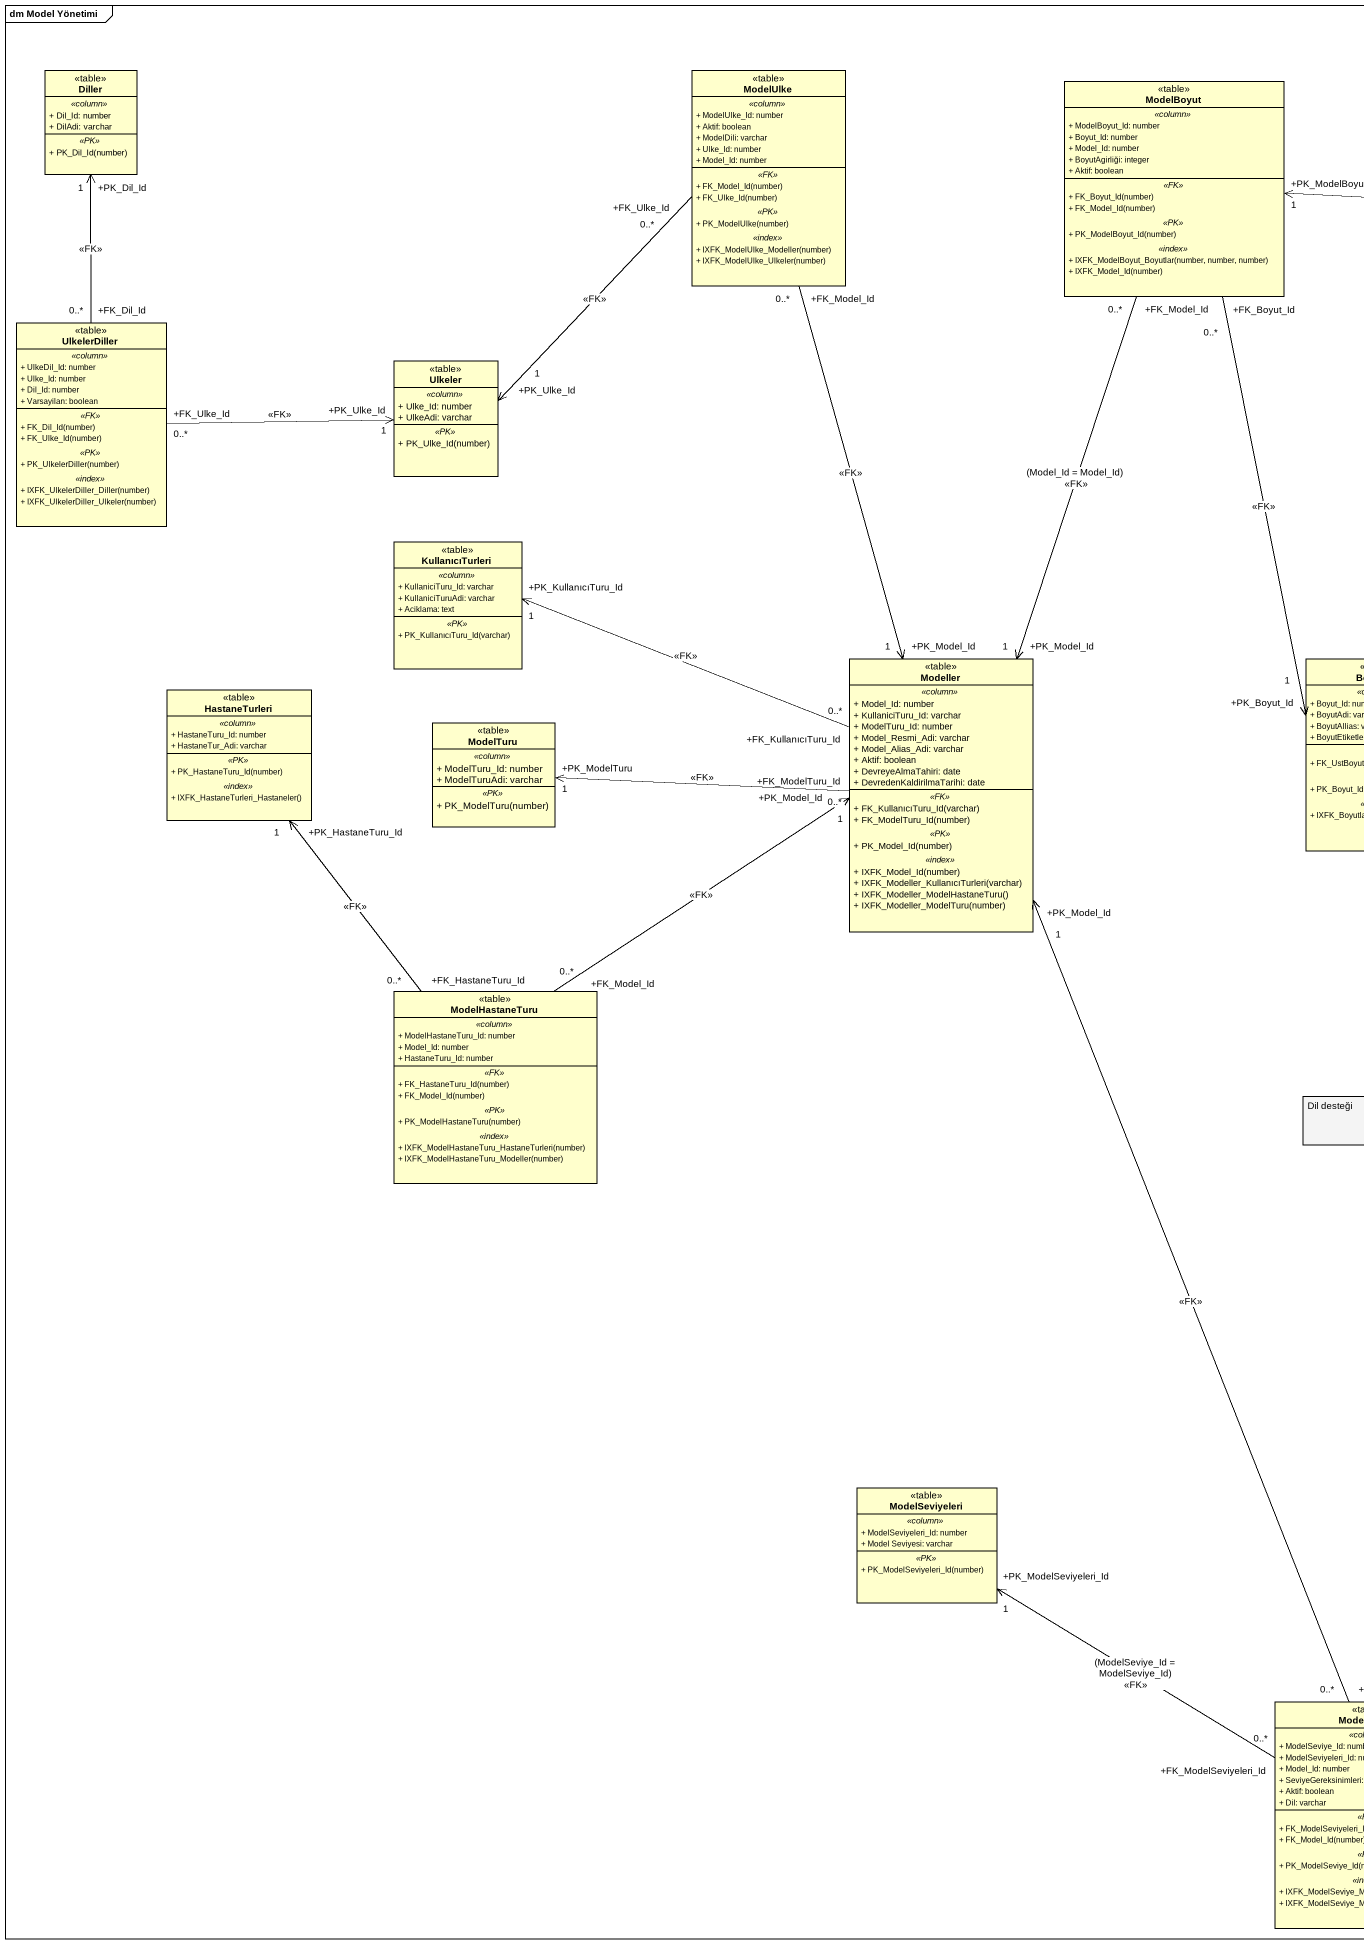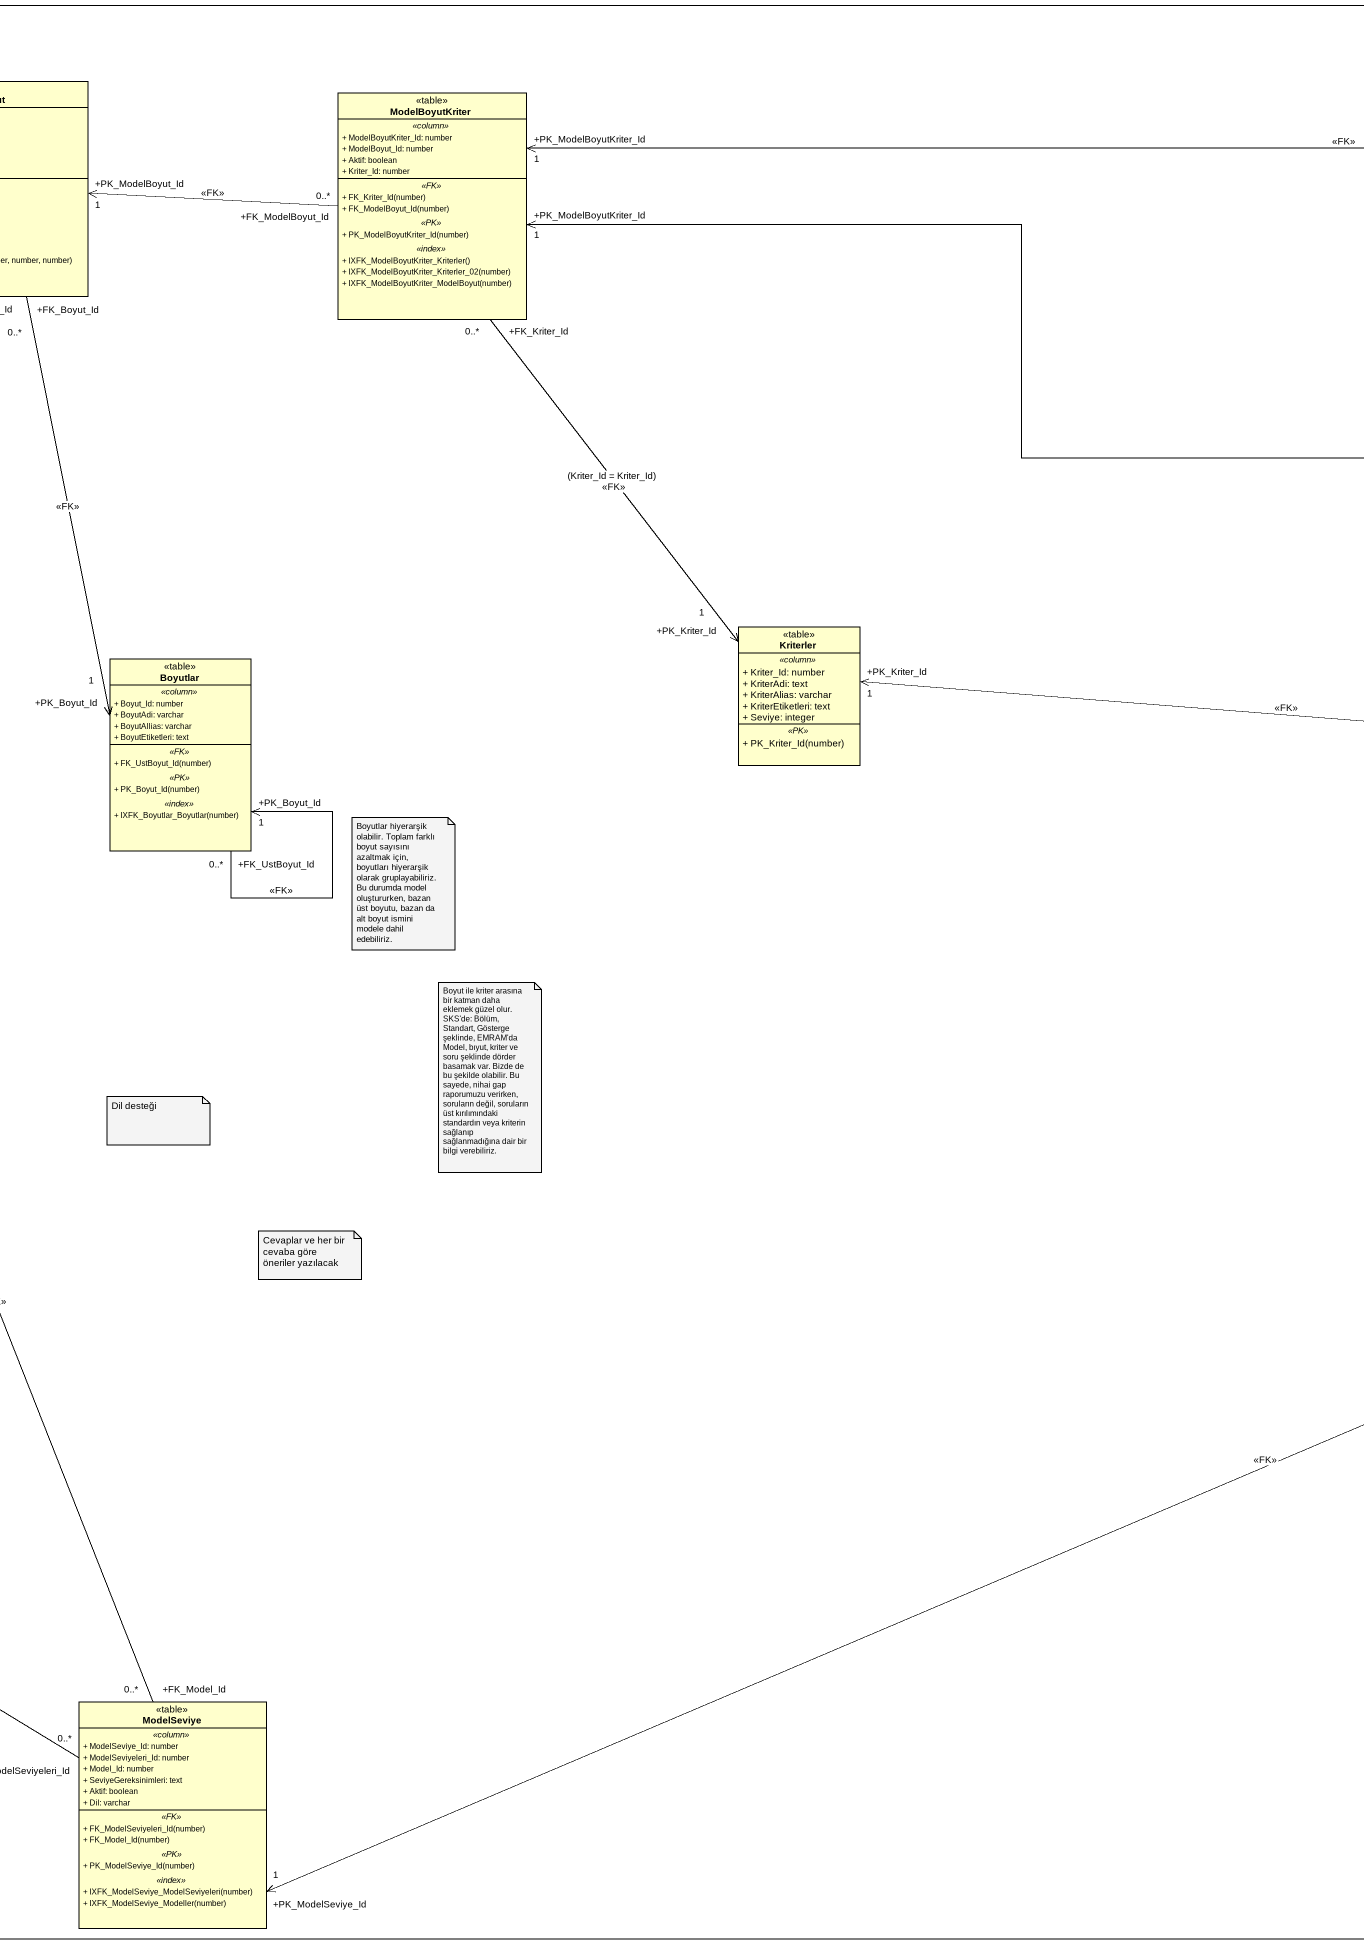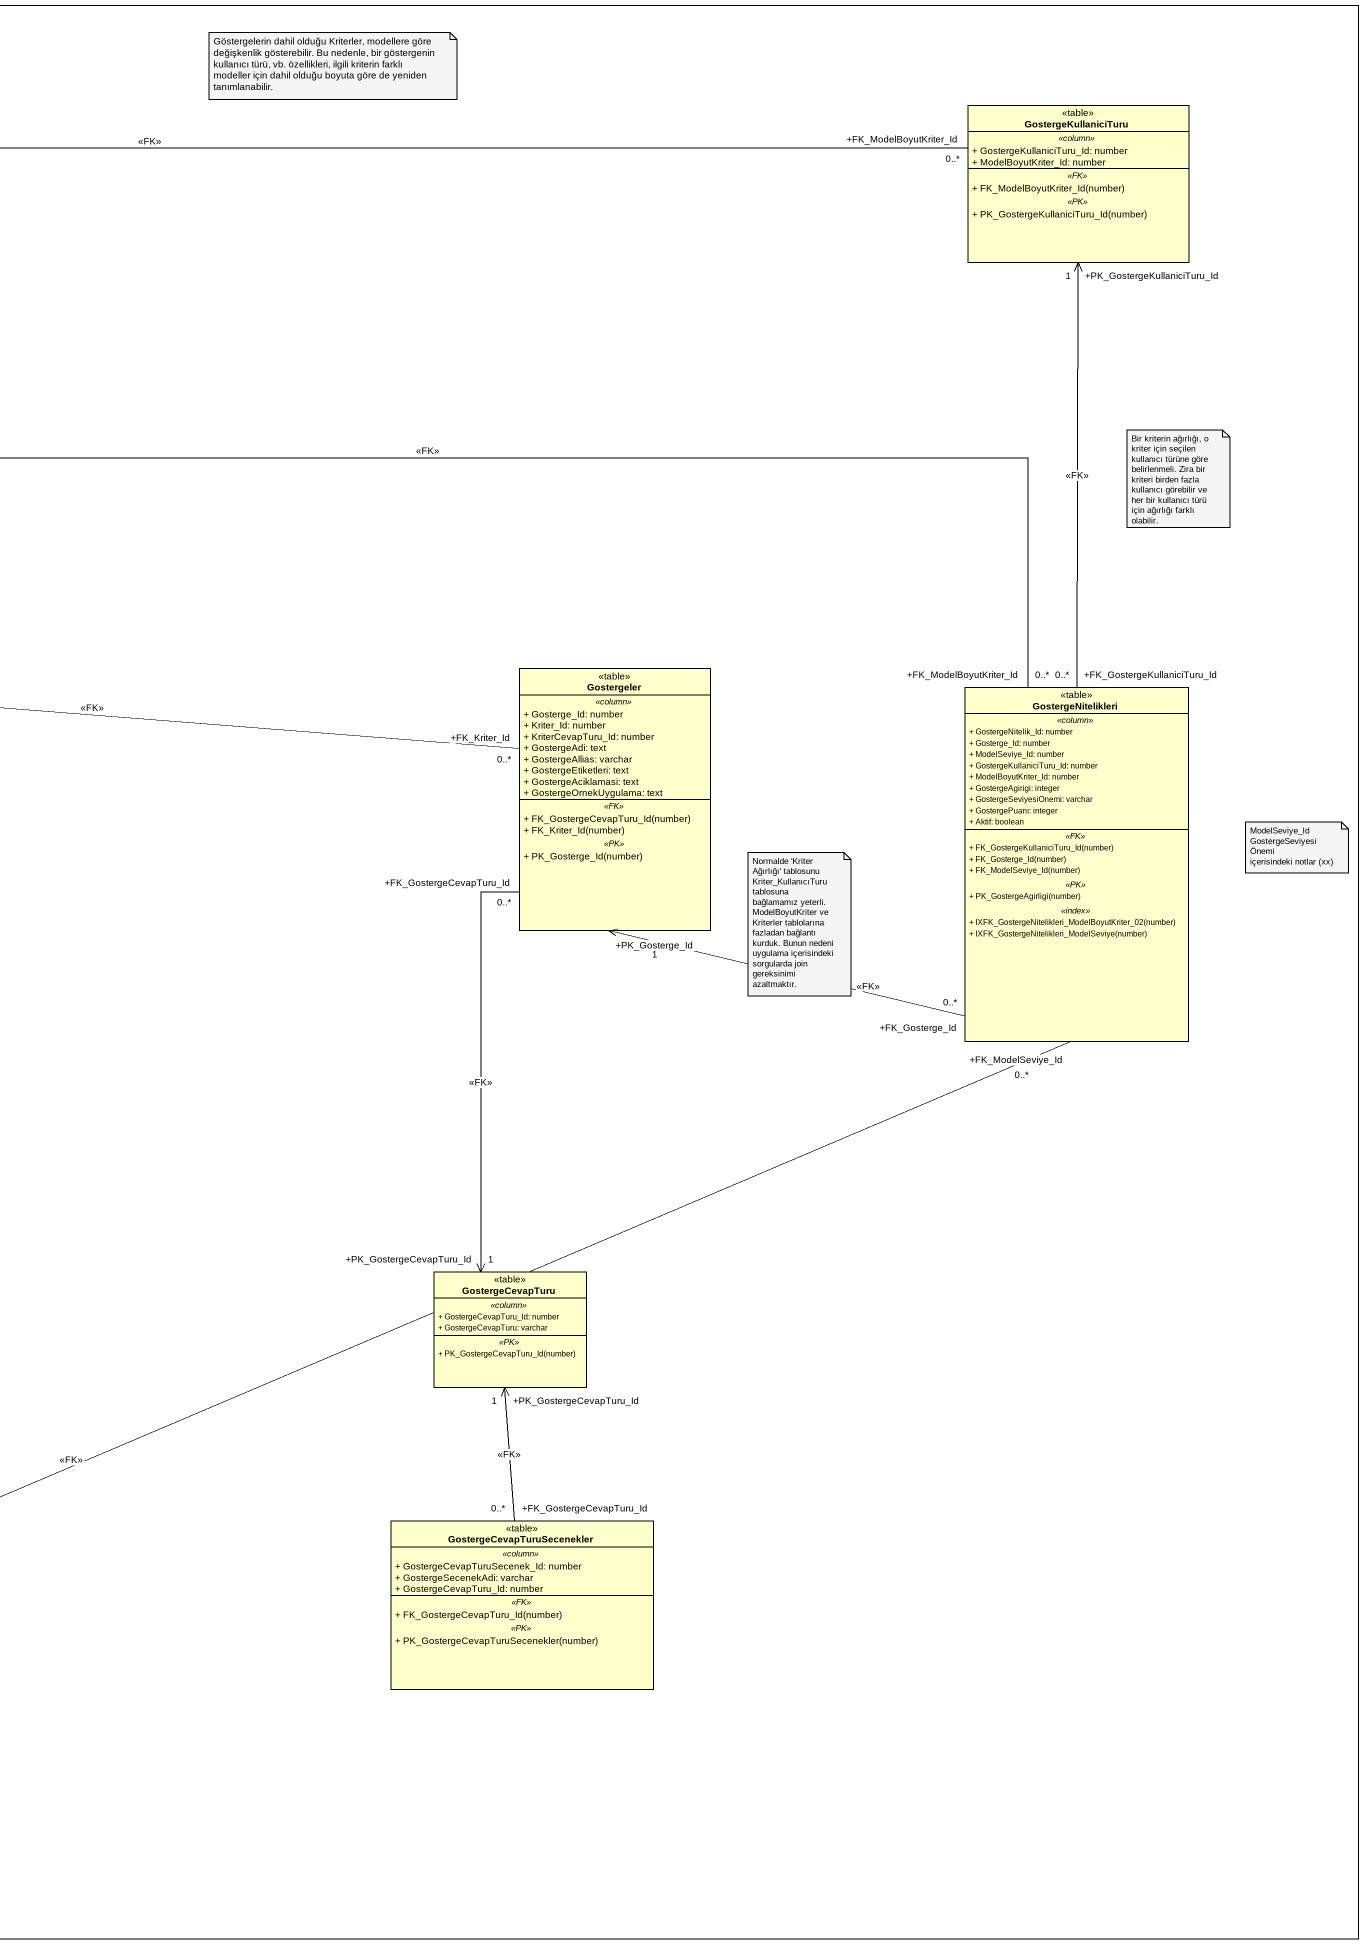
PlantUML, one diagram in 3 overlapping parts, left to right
@startuml
mainframe dm Model Yönetimi
hide circle
hide empty members
skinparam classAttributeIconSize 0
class Diller <<table>> {
  .. <<column>> ..
  + Dil_Id: number
  + DilAdi: varchar
  .. <<PK>> ..
  + PK_Dil_Id(number)
}
class ModelUlke <<table>> {
  .. <<column>> ..
  + ModelUlke_Id: number
  + Aktif: boolean
  + ModelDili: varchar
  + Ulke_Id: number
  + Model_Id: number
  .. <<FK>> ..
  + FK_Model_Id(number)
  + FK_Ulke_Id(number)
  .. <<PK>> ..
  + PK_ModelUlke(number)
  .. <<index>> ..
  + IXFK_ModelUlke_Modeller(number)
  + IXFK_ModelUlke_Ulkeler(number)
}
class ModelBoyut <<table>> {
  .. <<column>> ..
  + ModelBoyut_Id: number
  + Boyut_Id: number
  + Model_Id: number
  + BoyutAgirliği: integer
  + Aktif: boolean
  .. <<FK>> ..
  + FK_Boyut_Id(number)
  + FK_Model_Id(number)
  .. <<PK>> ..
  + PK_ModelBoyut_Id(number)
  .. <<index>> ..
  + IXFK_ModelBoyut_Boyutlar(number, number, number)
  + IXFK_Model_Id(number)
}
class ModelBoyutKriter <<table>> {
  .. <<column>> ..
  + ModelBoyutKriter_Id: number
  + ModelBoyut_Id: number
  + Aktif: boolean
  + Kriter_Id: number
  .. <<FK>> ..
  + FK_Kriter_Id(number)
  + FK_ModelBoyut_Id(number)
  .. <<PK>> ..
  + PK_ModelBoyutKriter_Id(number)
  .. <<index>> ..
  + IXFK_ModelBoyutKriter_Kriterler()
  + IXFK_ModelBoyutKriter_Kriterler_02(number)
  + IXFK_ModelBoyutKriter_ModelBoyut(number)
}
class GostergeKullaniciTuru <<table>> {
  .. <<column>> ..
  + GostergeKullaniciTuru_Id: number
  + ModelBoyutKriter_Id: number
  .. <<FK>> ..
  + FK_ModelBoyutKriter_Id(number)
  .. <<PK>> ..
  + PK_GostergeKullaniciTuru_Id(number)
}
class UlkelerDiller <<table>> {
  .. <<column>> ..
  + UlkeDil_Id: number
  + Ulke_Id: number
  + Dil_Id: number
  + Varsayilan: boolean
  .. <<FK>> ..
  + FK_Dil_Id(number)
  + FK_Ulke_Id(number)
  .. <<PK>> ..
  + PK_UlkelerDiller(number)
  .. <<index>> ..
  + IXFK_UlkelerDiller_Diller(number)
  + IXFK_UlkelerDiller_Ulkeler(number)
}
class Ulkeler <<table>> {
  .. <<column>> ..
  + Ulke_Id: number
  + UlkeAdi: varchar
  .. <<PK>> ..
  + PK_Ulke_Id(number)
}
class KullanıcıTurleri <<table>> {
  .. <<column>> ..
  + KullaniciTuru_Id: varchar
  + KullaniciTuruAdi: varchar
  + Aciklama: text
  .. <<PK>> ..
  + PK_KullanıcıTuru_Id(varchar)
}
class Kriterler <<table>> {
  .. <<column>> ..
  + Kriter_Id: number
  + KriterAdi: text
  + KriterAlias: varchar
  + KriterEtiketleri: text
  + Seviye: integer
  .. <<PK>> ..
  + PK_Kriter_Id(number)
}
class Modeller <<table>> {
  .. <<column>> ..
  + Model_Id: number
  + KullaniciTuru_Id: varchar
  + ModelTuru_Id: number
  + Model_Resmi_Adi: varchar
  + Model_Alias_Adi: varchar
  + Aktif: boolean
  + DevreyeAlmaTahiri: date
  + DevredenKaldirilmaTarihi: date
  .. <<FK>> ..
  + FK_KullanıcıTuru_Id(varchar)
  + FK_ModelTuru_Id(number)
  .. <<PK>> ..
  + PK_Model_Id(number)
  .. <<index>> ..
  + IXFK_Model_Id(number)
  + IXFK_Modeller_KullanıcıTurleri(varchar)
  + IXFK_Modeller_ModelHastaneTuru()
  + IXFK_Modeller_ModelTuru(number)
}
class Boyutlar <<table>> {
  .. <<column>> ..
  + Boyut_Id: number
  + BoyutAdi: varchar
  + BoyutAllias: varchar
  + BoyutEtiketleri: text
  .. <<FK>> ..
  + FK_UstBoyut_Id(number)
  .. <<PK>> ..
  + PK_Boyut_Id(number)
  .. <<index>> ..
  + IXFK_Boyutlar_Boyutlar(number)
}
class Gostergeler <<table>> {
  .. <<column>> ..
  + Gosterge_Id: number
  + Kriter_Id: number
  + KriterCevapTuru_Id: number
  + GostergeAdi: text
  + GostergeAllias: varchar
  + GostergeEtiketleri: text
  + GostergeAciklamasi: text
  + GostergeOrnekUygulama: text
  .. <<FK>> ..
  + FK_GostergeCevapTuru_Id(number)
  + FK_Kriter_Id(number)
  .. <<PK>> ..
  + PK_Gosterge_Id(number)
}
class HastaneTurleri <<table>> {
  .. <<column>> ..
  + HastaneTuru_Id: number
  + HastaneTur_Adi: varchar
  .. <<PK>> ..
  + PK_HastaneTuru_Id(number)
  .. <<index>> ..
  + IXFK_HastaneTurleri_Hastaneler()
}
class GostergeNitelikleri <<table>> {
  .. <<column>> ..
  + GostergeNitelik_Id: number
  + Gosterge_Id: number
  + ModelSeviye_Id: number
  + GostergeKullaniciTuru_Id: number
  + ModelBoyutKriter_Id: number
  + GostergeAgirigi: integer
  + GostergeSeviyesiOnemi: varchar
  + GostergePuanı: integer
  + Aktif: boolean
  .. <<FK>> ..
  + FK_GostergeKullaniciTuru_Id(number)
  + FK_Gosterge_Id(number)
  + FK_ModelSeviye_Id(number)
  .. <<PK>> ..
  + PK_GostergeAgirligi(number)
  .. <<index>> ..
  + IXFK_GostergeNitelikleri_ModelBoyutKriter_02(number)
  + IXFK_GostergeNitelikleri_ModelSeviye(number)
}
class ModelTuru <<table>> {
  .. <<column>> ..
  + ModelTuru_Id: number
  + ModelTuruAdi: varchar
  .. <<PK>> ..
  + PK_ModelTuru(number)
}
class ModelHastaneTuru <<table>> {
  .. <<column>> ..
  + ModelHastaneTuru_Id: number
  + Model_Id: number
  + HastaneTuru_Id: number
  .. <<FK>> ..
  + FK_HastaneTuru_Id(number)
  + FK_Model_Id(number)
  .. <<PK>> ..
  + PK_ModelHastaneTuru(number)
  .. <<index>> ..
  + IXFK_ModelHastaneTuru_HastaneTurleri(number)
  + IXFK_ModelHastaneTuru_Modeller(number)
}
class GostergeCevapTuru <<table>> {
  .. <<column>> ..
  + GostergeCevapTuru_Id: number
  + GostergeCevapTuru: varchar
  .. <<PK>> ..
  + PK_GostergeCevapTuru_Id(number)
}
class ModelSeviyeleri <<table>> {
  .. <<column>> ..
  + ModelSeviyeleri_Id: number
  + Model Seviyesi: varchar
  .. <<PK>> ..
  + PK_ModelSeviyeleri_Id(number)
}
class GostergeCevapTuruSecenekler <<table>> {
  .. <<column>> ..
  + GostergeCevapTuruSecenek_Id: number
  + GostergeSecenekAdi: varchar
  + GostergeCevapTuru_Id: number
  .. <<FK>> ..
  + FK_GostergeCevapTuru_Id(number)
  .. <<PK>> ..
  + PK_GostergeCevapTuruSecenekler(number)
}
class ModelSeviye <<table>> {
  .. <<column>> ..
  + ModelSeviye_Id: number
  + ModelSeviyeleri_Id: number
  + Model_Id: number
  + SeviyeGereksinimleri: text
  + Aktif: boolean
  + Dil: varchar
  .. <<FK>> ..
  + FK_ModelSeviyeleri_Id(number)
  + FK_Model_Id(number)
  .. <<PK>> ..
  + PK_ModelSeviye_Id(number)
  .. <<index>> ..
  + IXFK_ModelSeviye_ModelSeviyeleri(number)
  + IXFK_ModelSeviye_Modeller(number)
}
ModelUlke "+FK_Ulke_Id\n0..*" --> "+PK_Ulke_Id\n1" Ulkeler : <<FK>>
ModelUlke "+FK_Model_Id\n0..*" --> "+PK_Model_Id\n1" Modeller : <<FK>>
ModelBoyut "+FK_Model_Id\n0..*" --> "+PK_Model_Id\n1" Modeller : (Model_Id = Model_Id)\n<<FK>>
ModelBoyut "+FK_Boyut_Id\n0..*" --> "+PK_Boyut_Id\n1" Boyutlar : <<FK>>
ModelBoyutKriter "+FK_ModelBoyut_Id\n0..*" -left-> "+PK_ModelBoyut_Id\n1" ModelBoyut : <<FK>>
ModelBoyutKriter "+FK_Kriter_Id\n0..*" --> "+PK_Kriter_Id\n1" Kriterler : (Kriter_Id = Kriter_Id)\n<<FK>>
GostergeKullaniciTuru "+FK_ModelBoyutKriter_Id\n0..*" -left-> "+PK_ModelBoyutKriter_Id\n1" ModelBoyutKriter : <<FK>>
UlkelerDiller "+FK_Dil_Id\n0..*" -up-> "+PK_Dil_Id\n1" Diller : <<FK>>
UlkelerDiller "+FK_Ulke_Id\n0..*" -right-> "+PK_Ulke_Id\n1" Ulkeler : <<FK>>
Modeller "+FK_KullanıcıTuru_Id\n0..*" -left-> "+PK_KullanıcıTuru_Id\n1" KullanıcıTurleri : <<FK>>
Modeller "+FK_ModelTuru_Id\n0..*" -left-> "+PK_ModelTuru\n1" ModelTuru : <<FK>>
Boyutlar "+FK_UstBoyut_Id\n0..*" --> "+PK_Boyut_Id\n1" Boyutlar : <<FK>>
Gostergeler "+FK_Kriter_Id\n0..*" -left-> "+PK_Kriter_Id\n1" Kriterler : <<FK>>
Gostergeler "+FK_GostergeCevapTuru_Id\n0..*" --> "+PK_GostergeCevapTuru_Id\n1" GostergeCevapTuru : <<FK>>
GostergeNitelikleri "+FK_ModelBoyutKriter_Id\n0..*" -left-> "+PK_ModelBoyutKriter_Id\n1" ModelBoyutKriter : <<FK>>
GostergeNitelikleri "+FK_GostergeKullaniciTuru_Id\n0..*" -up-> "+PK_GostergeKullaniciTuru_Id\n1" GostergeKullaniciTuru : <<FK>>
GostergeNitelikleri "+FK_Gosterge_Id\n0..*" -left-> "+PK_Gosterge_Id\n1" Gostergeler : <<FK>>
GostergeNitelikleri "+FK_ModelSeviye_Id\n0..*" -left-> "+PK_ModelSeviye_Id\n1" ModelSeviye : <<FK>>
ModelHastaneTuru "+FK_Model_Id\n0..*" -up-> "+PK_Model_Id\n1" Modeller : <<FK>>
ModelHastaneTuru "+FK_HastaneTuru_Id\n0..*" -up-> "+PK_HastaneTuru_Id\n1" HastaneTurleri : <<FK>>
GostergeCevapTuruSecenekler "+FK_GostergeCevapTuru_Id\n0..*" -up-> "+PK_GostergeCevapTuru_Id\n1" GostergeCevapTuru : <<FK>>
ModelSeviye "+FK_Model_Id\n0..*" -up-> "+PK_Model_Id\n1" Modeller : <<FK>>
ModelSeviye "+FK_ModelSeviyeleri_Id\n0..*" -up-> "+PK_ModelSeviyeleri_Id\n1" ModelSeviyeleri : (ModelSeviye_Id = ModelSeviye_Id)\n<<FK>>
note as N1
  Göstergelerin dahil olduğu Kriterler, modellere göre değişkenlik gösterebilir. Bu nedenle, bir göstergenin kullanıcı türü, vb. özellikleri, ilgili kriterin farklı modeller için dahil olduğu boyuta göre de yeniden tanımlanabilir.
end note
note as N2
  Bir kriterin ağırlığı, o kriter için seçilen kullanıcı türüne göre belirlenmeli. Zira bir kriteri birden fazla kullanıcı görebilir ve her bir kullanıcı türü için ağırlığı farklı olabilir.
end note
note as N3
  Boyutlar hiyerarşik olabilir. Toplam farklı boyut sayısını azaltmak için, boyutları hiyerarşik olarak gruplayabiliriz. Bu durumda model oluştururken, bazan üst boyutu, bazan da alt boyut ismini modele dahil edebiliriz.
end note
note as N4
  ModelSeviye_Id
  GostergeSeviyesiÖnemi
  içerisindeki notlar (xx)
end note
note as N5
  Normalde 'Kriter Ağırlığı' tablosunu Kriter_KullanıcıTuru tablosuna bağlamamız yeterli. ModelBoyutKriter ve Kriterler tablolarına fazladan bağlantı kurduk. Bunun nedeni uygulama içerisindeki sorgularda join gereksinimi azaltmaktır.
end note
note as N6
  Boyut ile kriter arasına bir katman daha eklemek güzel olur. SKS'de: Bölüm, Standart, Gösterge şeklinde, EMRAM'da Model, bıyut, kriter ve soru şeklinde dörder basamak var. Bizde de bu şekilde olabilir. Bu sayede, nihai gap raporumuzu verirken, soruların değil, soruların üst kırılımındaki standardın veya kriterin sağlanıp sağlanmadığına dair bir bilgi verebiliriz.
end note
note as N7
  Dil desteği
end note
note as N8
  Cevaplar ve her bir cevaba göre öneriler yazılacak
end note
@enduml
